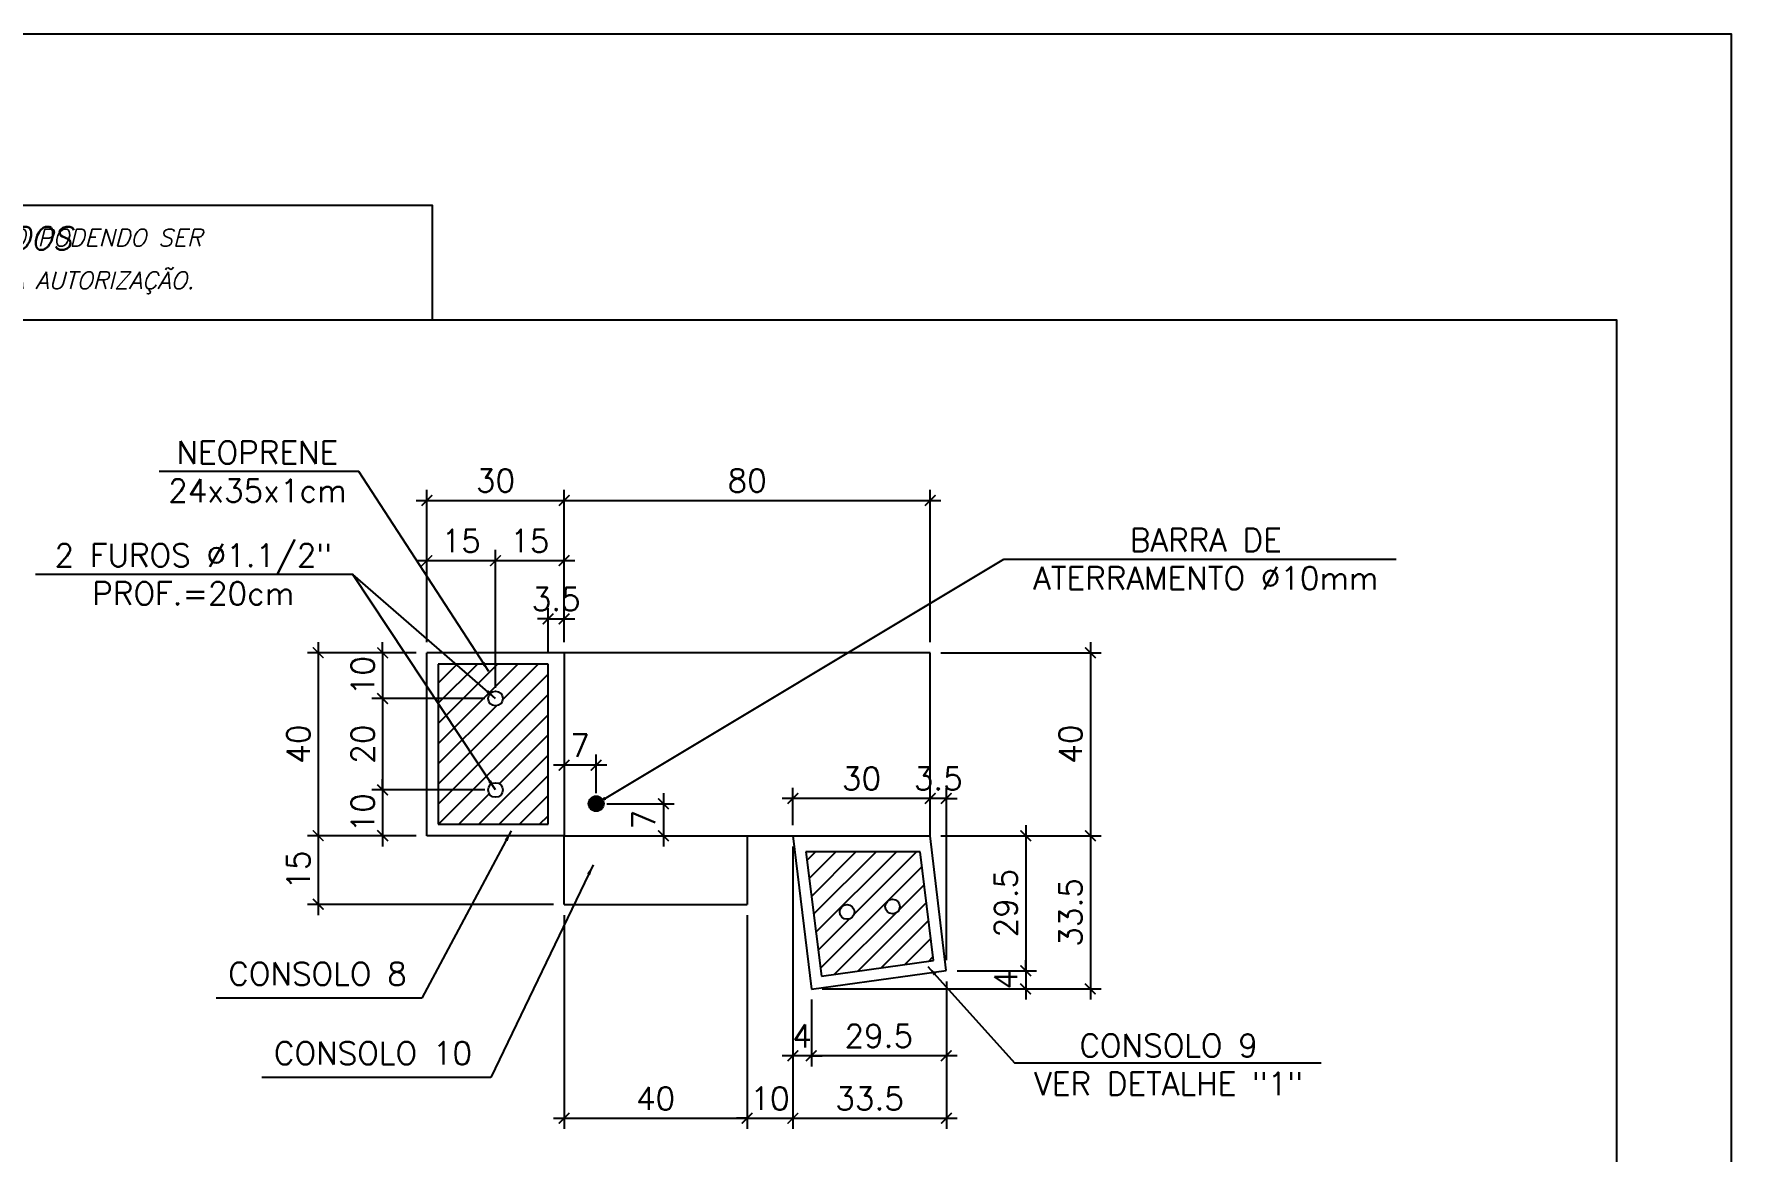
# Model space of a CAD drawing. Header units: centimetres. Extents: x 1658 to 19651, y 8082 to 11444.
# Drawn here: x 5401 to 6513, y 10711 to 11444 of the extents above; entities that cross this region are included whole.
import ezdxf

# ---------------------------------------------------------------- set-up
doc = ezdxf.new("R2010")
doc.units = ezdxf.units.CM
doc.header["$LTSCALE"] = 50
doc.header["$MEASUREMENT"] = 0
doc.header["$PDMODE"] = 67
for name, color, linetype in [('COTAS-PRECON', 1, 'Continuous'), ('FORMATO-PRECON', 2, 'Continuous'), ('HACHURAS-PRECON', 1, 'Continuous'), ('LINHA-01-PRECON', 1, 'Continuous'), ('LINHA-02-PRECON', 2, 'Continuous'), ('LINHA-03-PRECON', 3, 'Continuous'), ('LINHA-04-PRECON', 4, 'Continuous'), ('填充', 7, 'Continuous')]:
    doc.layers.add(name, color=color, linetype=linetype)
doc.styles.add('ROMANS', font='ROMANS.SHX', dxfattribs={"oblique": 15, "height": 3})
doc.styles.get("Standard").update_dxf_attribs({"font": 'romans.shx'})
doc.dimstyles.new('ESC75-25', dxfattribs={"dimscale": 0, "dimtxt": 15, "dimasz": 7, "dimexe": 7, "dimexo": 7, "dimgap": 5.5, "dimtad": 1, "dimdec": 1, "dimlfac": 0.333333, "dimdsep": 46, "dimtxsty": 'Standard', "dimblk": 'ARCHTICK', "dimcen": 0.1, "dimdle": 7, "dimclrd": 256, "dimclre": 256, "dimclrt": 2, "dimadec": 0, "dimazin": 0, "dimtfac": 1, "dimtdec": 1, "dimtix": 1, "dimtmove": 2, "dimatfit": 3, "dimfxl": 1, "dimarcsym": 0})
doc.dimstyles.new('ESC75-75', dxfattribs={"dimscale": 0, "dimtxt": 15, "dimasz": 7, "dimexe": 7, "dimexo": 7, "dimgap": 5.5, "dimtad": 1, "dimdec": 1, "dimdsep": 46, "dimtxsty": 'Standard', "dimblk": 'ARCHTICK', "dimcen": 0.1, "dimdle": 7, "dimclrd": 256, "dimclre": 256, "dimclrt": 2, "dimadec": 0, "dimazin": 0, "dimtfac": 1, "dimtdec": 1, "dimtix": 1, "dimtmove": 2, "dimatfit": 3, "dimfxl": 1, "dimarcsym": 0})
pattern_1 = [(45, (9789.221, 10938.784), (-6.629126, 6.629126), [])]

# ---------------------------------------------------------------- blocks, each defined once
blk = doc.blocks.new('A$C2E607E54')
at = {"layer": 'FORMATO-PRECON', "color": 6}
blk.add_line((1835, 4050), (685, 4050), dxfattribs=at)
at = {"layer": 'FORMATO-PRECON'}
for points in [[(0, 4200), (2970, 4200), (2970, 0), (0, 0)], [(685, 3950), (1835, 3950), (1835, 4050), (685, 4050)]]:
    blk.add_lwpolyline(points, close=True, dxfattribs=at)
at = {"layer": 'FORMATO-PRECON', "color": 6}
blk.add_lwpolyline([(100, 3950), (2870, 3950), (2870, 100), (100, 100)], close=True, dxfattribs=at)
at = {"layer": 'FORMATO-PRECON', "color": 3, "style": 'ROMANS', "oblique": 15}
blk.add_text('PRECON PRÉ-FABRICADOS', height=20, dxfattribs=at).set_placement((1162, 4011.3))
at = {"layer": 'FORMATO-PRECON', "style": 'ROMANS', "oblique": 15}
for s, p in [('ESTE DESENHO É DE PROPRIEDADE DA                            NÃO PODENDO SER', (700.8, 4014.4)), ('COPIADO PARCIAL OU TOTALMENTE, NEM CEDIDO A TERCEIROS SEM A PRÉVIA AUTORIZAÇÃO.', (700.8, 3977))]:
    blk.add_text(s, height=15, dxfattribs=at).set_placement(p)
blk = doc.blocks.new('_ArchTick')
at = {"color": 0, "linetype": 'ByBlock', "const_width": 0.15}
blk.add_lwpolyline([(-0.5, -0.5), (0.5, 0.5)], dxfattribs=at)
blk = doc.blocks.new('*D89')
at = {"layer": 'Defpoints', "color": 0, "transparency": 16777216}
for p in [(5748.3, 11138), (5658.3, 11038.1), (5748.3, 11038.1)]:
    blk.add_point(p, dxfattribs=at)
at = {"layer": 'LINHA-01-PRECON', "lineweight": -2, "transparency": 16777216}
for p, q in [((5651.3, 11138), (5755.3, 11138)), ((5658.3, 11045.1), (5658.3, 11145)), ((5748.3, 11045.1), (5748.3, 11145))]:
    blk.add_line(p, q, dxfattribs=at)
at = {"layer": 'LINHA-01-PRECON', "lineweight": -2, "transparency": 16777216, "xscale": 7, "yscale": 7, "zscale": 7, "rotation": 180}
blk.add_blockref('_ArchTick', (5658.3, 11138), dxfattribs=at)
at = {"layer": 'LINHA-01-PRECON', "lineweight": -2, "transparency": 16777216, "xscale": 7, "yscale": 7, "zscale": 7}
blk.add_blockref('_ArchTick', (5748.3, 11138), dxfattribs=at)
at = {"layer": 'LINHA-01-PRECON', "color": 2, "transparency": 16777216, "insert": (5703.3, 11151), "char_height": 15, "attachment_point": 5}
blk.add_mtext('30', dxfattribs=at)
blk = doc.blocks.new('*D90')
at = {"layer": 'Defpoints', "color": 0, "transparency": 16777216}
for p in [(5988.3, 11138), (5748.3, 11038.1), (5988.3, 11038.1)]:
    blk.add_point(p, dxfattribs=at)
at = {"layer": 'LINHA-01-PRECON', "lineweight": -2, "transparency": 16777216}
for p, q in [((5741.3, 11138), (5995.3, 11138)), ((5748.3, 11045.1), (5748.3, 11145)), ((5988.3, 11045.1), (5988.3, 11145))]:
    blk.add_line(p, q, dxfattribs=at)
at = {"layer": 'LINHA-01-PRECON', "lineweight": -2, "transparency": 16777216, "xscale": 7, "yscale": 7, "zscale": 7, "rotation": 180}
blk.add_blockref('_ArchTick', (5748.3, 11138), dxfattribs=at)
at = {"layer": 'LINHA-01-PRECON', "lineweight": -2, "transparency": 16777216, "xscale": 7, "yscale": 7, "zscale": 7}
blk.add_blockref('_ArchTick', (5988.3, 11138), dxfattribs=at)
at = {"layer": 'LINHA-01-PRECON', "color": 2, "transparency": 16777216, "insert": (5868.3, 11151), "char_height": 15, "attachment_point": 5}
blk.add_mtext('80', dxfattribs=at)
blk = doc.blocks.new('*D91')
at = {"layer": 'Defpoints', "color": 0, "transparency": 16777216}
for p in [(5703.3, 11098.5), (5658.3, 11038.1), (5703.3, 11008.1)]:
    blk.add_point(p, dxfattribs=at)
at = {"layer": 'LINHA-01-PRECON', "lineweight": -2, "transparency": 16777216}
for p, q in [((5658.3, 11045.1), (5658.3, 11105.5)), ((5703.3, 11015.1), (5703.3, 11105.5)), ((5651.3, 11098.5), (5710.3, 11098.5))]:
    blk.add_line(p, q, dxfattribs=at)
at = {"layer": 'LINHA-01-PRECON', "lineweight": -2, "transparency": 16777216, "xscale": 7, "yscale": 7, "zscale": 7, "rotation": 180}
blk.add_blockref('_ArchTick', (5658.3, 11098.5), dxfattribs=at)
at = {"layer": 'LINHA-01-PRECON', "lineweight": -2, "transparency": 16777216, "xscale": 7, "yscale": 7, "zscale": 7}
blk.add_blockref('_ArchTick', (5703.3, 11098.5), dxfattribs=at)
at = {"layer": 'LINHA-01-PRECON', "color": 2, "transparency": 16777216, "insert": (5680.8, 11111.5), "char_height": 15, "attachment_point": 5}
blk.add_mtext('15', dxfattribs=at)
blk = doc.blocks.new('*D92')
at = {"layer": 'Defpoints', "color": 0, "transparency": 16777216}
for p in [(5748.3, 11098.5), (5748.3, 11038.1), (5703.3, 11008.1)]:
    blk.add_point(p, dxfattribs=at)
at = {"layer": 'LINHA-01-PRECON', "lineweight": -2, "transparency": 16777216}
for p, q in [((5703.3, 11015.1), (5703.3, 11105.5)), ((5748.3, 11045.1), (5748.3, 11105.5)), ((5696.3, 11098.5), (5755.3, 11098.5))]:
    blk.add_line(p, q, dxfattribs=at)
at = {"layer": 'LINHA-01-PRECON', "lineweight": -2, "transparency": 16777216, "xscale": 7, "yscale": 7, "zscale": 7, "rotation": 180}
blk.add_blockref('_ArchTick', (5703.3, 11098.5), dxfattribs=at)
at = {"layer": 'LINHA-01-PRECON', "lineweight": -2, "transparency": 16777216, "xscale": 7, "yscale": 7, "zscale": 7}
blk.add_blockref('_ArchTick', (5748.3, 11098.5), dxfattribs=at)
at = {"layer": 'LINHA-01-PRECON', "color": 2, "transparency": 16777216, "insert": (5725.8, 11111.5), "char_height": 15, "attachment_point": 5}
blk.add_mtext('15', dxfattribs=at)
blk = doc.blocks.new('*D93')
at = {"layer": 'Defpoints', "color": 0, "transparency": 16777216}
for p in [(5748.3, 11060.3), (5748.3, 11038.1), (5737.8, 11030.6)]:
    blk.add_point(p, dxfattribs=at)
at = {"layer": 'LINHA-01-PRECON', "lineweight": -2, "transparency": 16777216}
for p, q in [((5737.8, 11060.3), (5730.8, 11060.3)), ((5737.8, 11037.6), (5737.8, 11067.3)), ((5737.8, 11060.3), (5748.3, 11060.3)), ((5748.3, 11045.1), (5748.3, 11067.3)), ((5748.3, 11060.3), (5755.3, 11060.3))]:
    blk.add_line(p, q, dxfattribs=at)
at = {"layer": 'LINHA-01-PRECON', "lineweight": -2, "transparency": 16777216, "xscale": 7, "yscale": 7, "zscale": 7}
blk.add_blockref('_ArchTick', (5737.8, 11060.3), dxfattribs=at)
at = {"layer": 'LINHA-01-PRECON', "lineweight": -2, "transparency": 16777216, "xscale": 7, "yscale": 7, "zscale": 7, "rotation": 180}
blk.add_blockref('_ArchTick', (5748.3, 11060.3), dxfattribs=at)
at = {"layer": 'LINHA-01-PRECON', "color": 2, "transparency": 16777216, "insert": (5743.1, 11073.3), "char_height": 15, "attachment_point": 5}
blk.add_mtext('3.5', dxfattribs=at)
blk = doc.blocks.new('*D94')
at = {"layer": 'Defpoints', "color": 0, "transparency": 16777216}
for p in [(5658.3, 11038.1), (5629.3, 11008.1), (5703.3, 11008.1)]:
    blk.add_point(p, dxfattribs=at)
at = {"layer": 'LINHA-01-PRECON', "lineweight": -2, "transparency": 16777216}
for p, q in [((5651.3, 11038.1), (5622.3, 11038.1)), ((5629.3, 11038.1), (5629.3, 11045.1)), ((5629.3, 11038.1), (5629.3, 11008.1)), ((5696.3, 11008.1), (5622.3, 11008.1)), ((5629.3, 11008.1), (5629.3, 11001.1))]:
    blk.add_line(p, q, dxfattribs=at)
at = {"layer": 'LINHA-01-PRECON', "lineweight": -2, "transparency": 16777216, "xscale": 7, "yscale": 7, "zscale": 7}
for p, rotation in [((5629.3, 11038.1), 270), ((5629.3, 11008.1), 90)]:
    blk.add_blockref('_ArchTick', p, dxfattribs=dict(at, rotation=rotation))
at = {"layer": 'LINHA-01-PRECON', "color": 2, "transparency": 16777216, "insert": (5616.3, 11023.1), "char_height": 15, "attachment_point": 5, "rotation": 90}
blk.add_mtext('10', dxfattribs=at)
blk = doc.blocks.new('*D95')
at = {"layer": 'Defpoints', "color": 0, "transparency": 16777216}
for p in [(5703.3, 11008.1), (5629.3, 10948.1), (5703.3, 10948.1)]:
    blk.add_point(p, dxfattribs=at)
at = {"layer": 'LINHA-01-PRECON', "lineweight": -2, "transparency": 16777216}
for p, q in [((5696.3, 11008.1), (5622.3, 11008.1)), ((5629.3, 11015.1), (5629.3, 10941.1)), ((5696.3, 10948.1), (5622.3, 10948.1))]:
    blk.add_line(p, q, dxfattribs=at)
at = {"layer": 'LINHA-01-PRECON', "lineweight": -2, "transparency": 16777216, "xscale": 7, "yscale": 7, "zscale": 7}
for p, rotation in [((5629.3, 11008.1), 90), ((5629.3, 10948.1), 270)]:
    blk.add_blockref('_ArchTick', p, dxfattribs=dict(at, rotation=rotation))
at = {"layer": 'LINHA-01-PRECON', "color": 2, "transparency": 16777216, "insert": (5616.3, 10978.1), "char_height": 15, "attachment_point": 5, "rotation": 90}
blk.add_mtext('20', dxfattribs=at)
blk = doc.blocks.new('*D96')
at = {"layer": 'Defpoints', "color": 0, "transparency": 16777216}
for p in [(5703.3, 10948.1), (5629.3, 10918.1), (5658.3, 10918.1)]:
    blk.add_point(p, dxfattribs=at)
at = {"layer": 'LINHA-01-PRECON', "lineweight": -2, "transparency": 16777216}
for p, q in [((5629.3, 10948.1), (5629.3, 10955.1)), ((5696.3, 10948.1), (5622.3, 10948.1)), ((5629.3, 10948.1), (5629.3, 10918.1)), ((5651.3, 10918.1), (5622.3, 10918.1)), ((5629.3, 10918.1), (5629.3, 10911.1))]:
    blk.add_line(p, q, dxfattribs=at)
at = {"layer": 'LINHA-01-PRECON', "lineweight": -2, "transparency": 16777216, "xscale": 7, "yscale": 7, "zscale": 7}
for p, rotation in [((5629.3, 10948.1), 270), ((5629.3, 10918.1), 90)]:
    blk.add_blockref('_ArchTick', p, dxfattribs=dict(at, rotation=rotation))
at = {"layer": 'LINHA-01-PRECON', "color": 2, "transparency": 16777216, "insert": (5616.3, 10933.1), "char_height": 15, "attachment_point": 5, "rotation": 90}
blk.add_mtext('10', dxfattribs=at)
blk = doc.blocks.new('*D97')
at = {"layer": 'Defpoints', "color": 0, "transparency": 16777216}
for p in [(5658.3, 11038.1), (5587.1, 10918.1), (5658.3, 10918.1)]:
    blk.add_point(p, dxfattribs=at)
at = {"layer": 'LINHA-01-PRECON', "lineweight": -2, "transparency": 16777216}
for p, q in [((5651.3, 11038.1), (5580.1, 11038.1)), ((5587.1, 11045.1), (5587.1, 10911.1)), ((5651.3, 10918.1), (5580.1, 10918.1))]:
    blk.add_line(p, q, dxfattribs=at)
at = {"layer": 'LINHA-01-PRECON', "lineweight": -2, "transparency": 16777216, "xscale": 7, "yscale": 7, "zscale": 7}
for p, rotation in [((5587.1, 11038.1), 90), ((5587.1, 10918.1), 270)]:
    blk.add_blockref('_ArchTick', p, dxfattribs=dict(at, rotation=rotation))
at = {"layer": 'LINHA-01-PRECON', "color": 2, "transparency": 16777216, "insert": (5574.1, 10978.1), "char_height": 15, "attachment_point": 5, "rotation": 90}
blk.add_mtext('40', dxfattribs=at)
blk = doc.blocks.new('*D98')
at = {"layer": 'Defpoints', "color": 0, "transparency": 16777216}
for p in [(5658.3, 10918.1), (5587.1, 10873.1), (5748.3, 10873.1)]:
    blk.add_point(p, dxfattribs=at)
at = {"layer": 'LINHA-01-PRECON', "lineweight": -2, "transparency": 16777216}
for p, q in [((5651.3, 10918.1), (5580.1, 10918.1)), ((5587.1, 10925.1), (5587.1, 10866.1)), ((5741.3, 10873.1), (5580.1, 10873.1))]:
    blk.add_line(p, q, dxfattribs=at)
at = {"layer": 'LINHA-01-PRECON', "lineweight": -2, "transparency": 16777216, "xscale": 7, "yscale": 7, "zscale": 7}
for p, rotation in [((5587.1, 10918.1), 90), ((5587.1, 10873.1), 270)]:
    blk.add_blockref('_ArchTick', p, dxfattribs=dict(at, rotation=rotation))
at = {"layer": 'LINHA-01-PRECON', "color": 2, "transparency": 16777216, "insert": (5574.1, 10895.6), "char_height": 15, "attachment_point": 5, "rotation": 90}
blk.add_mtext('15', dxfattribs=at)
blk = doc.blocks.new('*D99')
at = {"layer": 'Defpoints', "color": 0, "transparency": 16777216}
for p in [(5748.3, 10873.1), (5868.3, 10873.1), (5868.3, 10732.8)]:
    blk.add_point(p, dxfattribs=at)
at = {"layer": 'LINHA-01-PRECON', "lineweight": -2, "transparency": 16777216}
for p, q in [((5748.3, 10866.1), (5748.3, 10725.8)), ((5868.3, 10866.1), (5868.3, 10725.8)), ((5741.3, 10732.8), (5875.3, 10732.8))]:
    blk.add_line(p, q, dxfattribs=at)
at = {"layer": 'LINHA-01-PRECON', "lineweight": -2, "transparency": 16777216, "xscale": 7, "yscale": 7, "zscale": 7, "rotation": 180}
blk.add_blockref('_ArchTick', (5748.3, 10732.8), dxfattribs=at)
at = {"layer": 'LINHA-01-PRECON', "lineweight": -2, "transparency": 16777216, "xscale": 7, "yscale": 7, "zscale": 7}
blk.add_blockref('_ArchTick', (5868.3, 10732.8), dxfattribs=at)
at = {"layer": 'LINHA-01-PRECON', "color": 2, "transparency": 16777216, "insert": (5808.3, 10745.8), "char_height": 15, "attachment_point": 5}
blk.add_mtext('40', dxfattribs=at)
blk = doc.blocks.new('*D100')
at = {"layer": 'Defpoints', "color": 0, "transparency": 16777216}
for p in [(5988.3, 11038.1), (5988.3, 10918.1), (6093.3, 10918.1)]:
    blk.add_point(p, dxfattribs=at)
at = {"layer": 'LINHA-01-PRECON', "lineweight": -2, "transparency": 16777216}
for p, q in [((5995.3, 11038.1), (6100.3, 11038.1)), ((6093.3, 11045.1), (6093.3, 10911.1)), ((5995.3, 10918.1), (6100.3, 10918.1))]:
    blk.add_line(p, q, dxfattribs=at)
at = {"layer": 'LINHA-01-PRECON', "lineweight": -2, "transparency": 16777216, "xscale": 7, "yscale": 7, "zscale": 7}
for p, rotation in [((6093.3, 11038.1), 90), ((6093.3, 10918.1), 270)]:
    blk.add_blockref('_ArchTick', p, dxfattribs=dict(at, rotation=rotation))
at = {"layer": 'LINHA-01-PRECON', "color": 2, "transparency": 16777216, "insert": (6080.3, 10978.1), "char_height": 15, "attachment_point": 5, "rotation": 90}
blk.add_mtext('40', dxfattribs=at)
blk = doc.blocks.new('*D101')
at = {"layer": 'Defpoints', "color": 0, "transparency": 16777216}
for p in [(5988.3, 10918.1), (5910.4, 10817.6), (6093.3, 10817.6)]:
    blk.add_point(p, dxfattribs=at)
at = {"layer": 'LINHA-01-PRECON', "lineweight": -2, "transparency": 16777216}
for p, q in [((5995.3, 10918.1), (6100.3, 10918.1)), ((6093.3, 10925.1), (6093.3, 10810.6)), ((5917.4, 10817.6), (6100.3, 10817.6))]:
    blk.add_line(p, q, dxfattribs=at)
at = {"layer": 'LINHA-01-PRECON', "lineweight": -2, "transparency": 16777216, "xscale": 7, "yscale": 7, "zscale": 7}
for p, rotation in [((6093.3, 10918.1), 90), ((6093.3, 10817.6), 270)]:
    blk.add_blockref('_ArchTick', p, dxfattribs=dict(at, rotation=rotation))
at = {"layer": 'LINHA-01-PRECON', "color": 2, "transparency": 16777216, "insert": (6080.3, 10867.8), "char_height": 15, "attachment_point": 5, "rotation": 90}
blk.add_mtext('33.5', dxfattribs=at)
blk = doc.blocks.new('*D102')
at = {"layer": 'Defpoints', "color": 0, "transparency": 16777216}
for p in [(5988.3, 10918.1), (5998.9, 10829.6), (6050.9, 10829.6)]:
    blk.add_point(p, dxfattribs=at)
at = {"layer": 'LINHA-01-PRECON', "lineweight": -2, "transparency": 16777216}
for p, q in [((5995.3, 10918.1), (6057.9, 10918.1)), ((6050.9, 10925.1), (6050.9, 10822.6)), ((6005.9, 10829.6), (6057.9, 10829.6))]:
    blk.add_line(p, q, dxfattribs=at)
at = {"layer": 'LINHA-01-PRECON', "lineweight": -2, "transparency": 16777216, "xscale": 7, "yscale": 7, "zscale": 7}
for p, rotation in [((6050.9, 10918.1), 90), ((6050.9, 10829.6), 270)]:
    blk.add_blockref('_ArchTick', p, dxfattribs=dict(at, rotation=rotation))
at = {"layer": 'LINHA-01-PRECON', "color": 2, "transparency": 16777216, "insert": (6037.9, 10873.9), "char_height": 15, "attachment_point": 5, "rotation": 90}
blk.add_mtext('29.5', dxfattribs=at)
blk = doc.blocks.new('*D103')
at = {"layer": 'Defpoints', "color": 0, "transparency": 16777216}
for p in [(5998.9, 10829.6), (5910.4, 10817.6), (6050.9, 10817.6)]:
    blk.add_point(p, dxfattribs=at)
at = {"layer": 'LINHA-01-PRECON', "lineweight": -2, "transparency": 16777216}
for p, q in [((6005.9, 10829.6), (6057.9, 10829.6)), ((6050.9, 10829.6), (6050.9, 10836.6)), ((6050.9, 10829.6), (6050.9, 10817.6)), ((5917.4, 10817.6), (6057.9, 10817.6)), ((6050.9, 10817.6), (6050.9, 10810.6))]:
    blk.add_line(p, q, dxfattribs=at)
at = {"layer": 'LINHA-01-PRECON', "lineweight": -2, "transparency": 16777216, "xscale": 7, "yscale": 7, "zscale": 7}
for p, rotation in [((6050.9, 10829.6), 270), ((6050.9, 10817.6), 90)]:
    blk.add_blockref('_ArchTick', p, dxfattribs=dict(at, rotation=rotation))
at = {"layer": 'LINHA-01-PRECON', "color": 2, "transparency": 16777216, "insert": (6037.9, 10823.6), "char_height": 15, "attachment_point": 5, "rotation": 90}
blk.add_mtext('4', dxfattribs=at)
blk = doc.blocks.new('*D104')
at = {"layer": 'Defpoints', "color": 0, "transparency": 16777216}
for p in [(5988.3, 10942.6), (5988.3, 10942.6), (5998.9, 10829.6)]:
    blk.add_point(p, dxfattribs=at)
at = {"layer": 'LINHA-01-PRECON', "lineweight": -2, "transparency": 16777216}
for p, q in [((5998.9, 10836.6), (5998.9, 10949.6)), ((5988.3, 10942.6), (5981.3, 10942.6)), ((5998.9, 10942.6), (5988.3, 10942.6)), ((5998.9, 10942.6), (6005.9, 10942.6))]:
    blk.add_line(p, q, dxfattribs=at)
at = {"layer": 'LINHA-01-PRECON', "lineweight": -2, "transparency": 16777216, "xscale": 7, "yscale": 7, "zscale": 7}
blk.add_blockref('_ArchTick', (5988.3, 10942.6), dxfattribs=at)
at = {"layer": 'LINHA-01-PRECON', "lineweight": -2, "transparency": 16777216, "xscale": 7, "yscale": 7, "zscale": 7, "rotation": 180}
blk.add_blockref('_ArchTick', (5998.9, 10942.6), dxfattribs=at)
at = {"layer": 'LINHA-01-PRECON', "color": 2, "transparency": 16777216, "insert": (5993.6, 10955.6), "char_height": 15, "attachment_point": 5}
blk.add_mtext('3.5', dxfattribs=at)
blk = doc.blocks.new('*D105')
at = {"layer": 'Defpoints', "color": 0, "transparency": 16777216}
for p in [(5998.9, 10829.6), (5910.4, 10817.6), (5910.4, 10773.8)]:
    blk.add_point(p, dxfattribs=at)
at = {"layer": 'LINHA-01-PRECON', "lineweight": -2, "transparency": 16777216}
for p, q in [((5998.9, 10822.6), (5998.9, 10766.8)), ((5910.4, 10810.6), (5910.4, 10766.8)), ((6005.9, 10773.8), (5903.4, 10773.8))]:
    blk.add_line(p, q, dxfattribs=at)
at = {"layer": 'LINHA-01-PRECON', "lineweight": -2, "transparency": 16777216, "xscale": 7, "yscale": 7, "zscale": 7, "rotation": 180}
blk.add_blockref('_ArchTick', (5910.4, 10773.8), dxfattribs=at)
at = {"layer": 'LINHA-01-PRECON', "lineweight": -2, "transparency": 16777216, "xscale": 7, "yscale": 7, "zscale": 7}
blk.add_blockref('_ArchTick', (5998.9, 10773.8), dxfattribs=at)
at = {"layer": 'LINHA-01-PRECON', "color": 2, "transparency": 16777216, "insert": (5954.6, 10786.8), "char_height": 15, "attachment_point": 5}
blk.add_mtext('29.5', dxfattribs=at)
blk = doc.blocks.new('*D106')
at = {"layer": 'Defpoints', "color": 0, "transparency": 16777216}
for p in [(5898.3, 10918.1), (5910.4, 10817.6), (5898.3, 10773.8)]:
    blk.add_point(p, dxfattribs=at)
at = {"layer": 'LINHA-01-PRECON', "lineweight": -2, "transparency": 16777216}
for p, q in [((5898.3, 10911.1), (5898.3, 10766.8)), ((5910.4, 10810.6), (5910.4, 10766.8)), ((5898.3, 10773.8), (5891.3, 10773.8)), ((5910.4, 10773.8), (5898.3, 10773.8)), ((5910.4, 10773.8), (5917.4, 10773.8))]:
    blk.add_line(p, q, dxfattribs=at)
at = {"layer": 'LINHA-01-PRECON', "lineweight": -2, "transparency": 16777216, "xscale": 7, "yscale": 7, "zscale": 7}
blk.add_blockref('_ArchTick', (5898.3, 10773.8), dxfattribs=at)
at = {"layer": 'LINHA-01-PRECON', "lineweight": -2, "transparency": 16777216, "xscale": 7, "yscale": 7, "zscale": 7, "rotation": 180}
blk.add_blockref('_ArchTick', (5910.4, 10773.8), dxfattribs=at)
at = {"layer": 'LINHA-01-PRECON', "color": 2, "transparency": 16777216, "insert": (5904.3, 10786.8), "char_height": 15, "attachment_point": 5}
blk.add_mtext('4', dxfattribs=at)
blk = doc.blocks.new('*D107')
at = {"layer": 'Defpoints', "color": 0, "transparency": 16777216}
for p in [(5898.3, 10918.1), (5998.9, 10829.6), (5998.9, 10732.8)]:
    blk.add_point(p, dxfattribs=at)
at = {"layer": 'LINHA-01-PRECON', "lineweight": -2, "transparency": 16777216}
for p, q in [((5898.3, 10911.1), (5898.3, 10725.8)), ((5998.9, 10822.6), (5998.9, 10725.8)), ((5891.3, 10732.8), (6005.9, 10732.8))]:
    blk.add_line(p, q, dxfattribs=at)
at = {"layer": 'LINHA-01-PRECON', "lineweight": -2, "transparency": 16777216, "xscale": 7, "yscale": 7, "zscale": 7, "rotation": 180}
blk.add_blockref('_ArchTick', (5898.3, 10732.8), dxfattribs=at)
at = {"layer": 'LINHA-01-PRECON', "lineweight": -2, "transparency": 16777216, "xscale": 7, "yscale": 7, "zscale": 7}
blk.add_blockref('_ArchTick', (5998.9, 10732.8), dxfattribs=at)
at = {"layer": 'LINHA-01-PRECON', "color": 2, "transparency": 16777216, "insert": (5948.6, 10745.8), "char_height": 15, "attachment_point": 5}
blk.add_mtext('33.5', dxfattribs=at)
blk = doc.blocks.new('*D108')
at = {"layer": 'Defpoints', "color": 0, "transparency": 16777216}
for p in [(5898.3, 10918.1), (5868.3, 10873.1), (5898.3, 10732.8)]:
    blk.add_point(p, dxfattribs=at)
at = {"layer": 'LINHA-01-PRECON', "lineweight": -2, "transparency": 16777216}
for p, q in [((5898.3, 10911.1), (5898.3, 10725.8)), ((5868.3, 10866.1), (5868.3, 10725.8)), ((5868.3, 10732.8), (5861.3, 10732.8)), ((5868.3, 10732.8), (5898.3, 10732.8)), ((5898.3, 10732.8), (5905.3, 10732.8))]:
    blk.add_line(p, q, dxfattribs=at)
at = {"layer": 'LINHA-01-PRECON', "lineweight": -2, "transparency": 16777216, "xscale": 7, "yscale": 7, "zscale": 7}
blk.add_blockref('_ArchTick', (5868.3, 10732.8), dxfattribs=at)
at = {"layer": 'LINHA-01-PRECON', "lineweight": -2, "transparency": 16777216, "xscale": 7, "yscale": 7, "zscale": 7, "rotation": 180}
blk.add_blockref('_ArchTick', (5898.3, 10732.8), dxfattribs=at)
at = {"layer": 'LINHA-01-PRECON', "color": 2, "transparency": 16777216, "insert": (5883.3, 10745.8), "char_height": 15, "attachment_point": 5}
blk.add_mtext('10', dxfattribs=at)
blk = doc.blocks.new('*D157')
at = {"layer": 'Defpoints', "color": 0, "transparency": 16777216}
for p in [(5748.3, 10964.3), (5748.3, 10964.3), (5769.3, 10939.1)]:
    blk.add_point(p, dxfattribs=at)
at = {"layer": 'LINHA-01-PRECON', "lineweight": -2, "transparency": 16777216}
for p, q in [((5769.3, 10946.1), (5769.3, 10971.3)), ((5776.3, 10964.3), (5741.3, 10964.3))]:
    blk.add_line(p, q, dxfattribs=at)
at = {"layer": 'LINHA-01-PRECON', "lineweight": -2, "transparency": 16777216, "xscale": 7, "yscale": 7, "zscale": 7, "rotation": 180}
blk.add_blockref('_ArchTick', (5748.3, 10964.3), dxfattribs=at)
at = {"layer": 'LINHA-01-PRECON', "lineweight": -2, "transparency": 16777216, "xscale": 7, "yscale": 7, "zscale": 7}
blk.add_blockref('_ArchTick', (5769.3, 10964.3), dxfattribs=at)
at = {"layer": 'LINHA-01-PRECON', "color": 2, "transparency": 16777216, "insert": (5758.8, 10977.3), "char_height": 15, "attachment_point": 5}
blk.add_mtext('7', dxfattribs=at)
blk = doc.blocks.new('*D158')
at = {"layer": 'Defpoints', "color": 0, "transparency": 16777216}
for p in [(5769.3, 10939.1), (5813.4, 10918.1), (5813.4, 10918.1)]:
    blk.add_point(p, dxfattribs=at)
at = {"layer": 'LINHA-01-PRECON', "lineweight": -2, "transparency": 16777216}
for p, q in [((5776.3, 10939.1), (5820.4, 10939.1)), ((5813.4, 10946.1), (5813.4, 10911.1))]:
    blk.add_line(p, q, dxfattribs=at)
at = {"layer": 'LINHA-01-PRECON', "lineweight": -2, "transparency": 16777216, "xscale": 7, "yscale": 7, "zscale": 7}
for p, rotation in [((5813.4, 10939.1), 90), ((5813.4, 10918.1), 270)]:
    blk.add_blockref('_ArchTick', p, dxfattribs=dict(at, rotation=rotation))
at = {"layer": 'LINHA-01-PRECON', "color": 2, "transparency": 16777216, "insert": (5800.4, 10928.6), "char_height": 15, "attachment_point": 5, "rotation": 90}
blk.add_mtext('7', dxfattribs=at)
blk = doc.blocks.new('*D208')
at = {"layer": 'Defpoints', "color": 0, "transparency": 16777216}
for p in [(5898.3, 10942.6), (5898.3, 10918.1), (5988.3, 10918.1)]:
    blk.add_point(p, dxfattribs=at)
at = {"layer": 'LINHA-01-PRECON', "lineweight": -2, "transparency": 16777216}
for p, q in [((5898.3, 10925.1), (5898.3, 10949.6)), ((5988.3, 10925.1), (5988.3, 10949.6)), ((5995.3, 10942.6), (5891.3, 10942.6))]:
    blk.add_line(p, q, dxfattribs=at)
at = {"layer": 'LINHA-01-PRECON', "lineweight": -2, "transparency": 16777216, "xscale": 7, "yscale": 7, "zscale": 7, "rotation": 180}
blk.add_blockref('_ArchTick', (5898.3, 10942.6), dxfattribs=at)
at = {"layer": 'LINHA-01-PRECON', "lineweight": -2, "transparency": 16777216, "xscale": 7, "yscale": 7, "zscale": 7}
blk.add_blockref('_ArchTick', (5988.3, 10942.6), dxfattribs=at)
at = {"layer": 'LINHA-01-PRECON', "color": 2, "transparency": 16777216, "insert": (5943.3, 10955.6), "char_height": 15, "attachment_point": 5}
blk.add_mtext('30', dxfattribs=at)

msp = doc.modelspace()

# ---------------------------------------------------------------- hatches: boundary and pattern name
at = {"layer": 'LINHA-04-PRECON'}
h = msp.add_hatch(color=256, dxfattribs=at)
h.dxf.hatch_style = 1
edge = h.paths.add_edge_path()
edge.add_arc((5769.32, 10939.1), 4.95, 0, 360)
at = {"layer": '填充'}
h = msp.add_hatch(dxfattribs=at)
h.set_pattern_fill('ANSI31', color=1, scale=75)
h.set_pattern_definition(pattern_1)
h.paths.add_polyline_path([(5737.82, 11030.6), (5665.82, 11030.6), (5665.82, 10925.6), (5737.82, 10925.6)])
h.paths.add_polyline_path([(5698.52, 11008.1, -1), (5708.12, 11008.1, -1)], flags=16)
h.paths.add_polyline_path([(5708.12, 10948.1, -1), (5698.52, 10948.1, -1)], flags=16)
h = msp.add_hatch(dxfattribs=at)
h.set_pattern_fill('ANSI31', color=1, scale=75)
h.set_pattern_definition(pattern_1)
h.paths.add_polyline_path([(5906.73, 10907.6), (5916.97, 10825.89), (5990.55, 10836.19), (5981.65, 10907.6)])
h.paths.add_polyline_path([(5938.61, 10868.13, -1), (5929.01, 10868.13, -1)], flags=16)
h.paths.add_polyline_path([(5968.4, 10871.65, -1), (5958.8, 10871.65, -1)], flags=16)

# ---------------------------------------------------------------- linework, layer by layer
at = {"layer": 'LINHA-02-PRECON'}
for p, q in [((5748.32, 11038.1), (5658.32, 11038.1)), ((5658.32, 10918.1), (5658.32, 11038.1)), ((5665.82, 11030.6), (5665.82, 10925.6)), ((5737.82, 11030.6), (5665.82, 11030.6)), ((5737.82, 10925.6), (5737.82, 11030.6)), ((5748.32, 10918.1), (5658.32, 10918.1)), ((5665.82, 10925.6), (5737.82, 10925.6)), ((5748.32, 10873.1), (5748.32, 10918.1)), ((5868.32, 10918.1), (5868.32, 10873.1)), ((5898.29, 10918.1), (5910.4, 10817.56)), ((5998.88, 10829.62), (5988.32, 10918.1)), ((5906.73, 10907.6), (5916.97, 10825.89)), ((5981.65, 10907.6), (5906.73, 10907.6)), ((5990.55, 10836.19), (5981.65, 10907.6)), ((5748.32, 10873.1), (5868.32, 10873.1)), ((5910.4, 10817.56), (5998.88, 10829.62)), ((5916.97, 10825.89), (5990.55, 10836.19))]:
    msp.add_line(p, q, dxfattribs=at)
for centre in [(5703.32, 11008.1), (5703.32, 10948.1), (5933.81, 10868.13), (5963.6, 10871.65)]:
    msp.add_circle(centre, 4.8, dxfattribs=at)
at = {"layer": 'LINHA-03-PRECON'}
for p, q in [((5748.32, 11038.1), (5748.32, 10918.1)), ((5988.32, 11038.1), (5748.32, 11038.1)), ((5988.32, 10918.1), (5988.32, 11038.1)), ((5748.32, 10918.1), (5988.32, 10918.1))]:
    msp.add_line(p, q, dxfattribs=at)
at = {"layer": 'LINHA-04-PRECON'}
msp.add_circle((5769.32, 10939.1), 4.95, dxfattribs=at)

# ---------------------------------------------------------------- block references
at = {"layer": 'HACHURAS-PRECON', "xscale": 0.7499999999999996, "yscale": 0.7499999999999996, "zscale": 0.7499999999999996}
msp.add_blockref('A$C2E607E54', (4285.86, 8293.94), dxfattribs=at)

# ---------------------------------------------------------------- texts
at = {"layer": 'COTAS-PRECON', "color": 2, "char_height": 15, "attachment_point": 5}
for s, insert in [('\\A1;NEOPRENE\\P24x35x1cm', (5547.2, 11156.92)), ('BARRA DE\\PATERRAMENTO %%C10mm', (6169.02, 11099.56)), ('\\A1;2 FUROS %%C1.1/2"\\PPROF.=20cm', (5505.19, 11089.51)), ('\\A1;CONSOLO 8', (5586.64, 10827.53, 0.02)), ('\\A1;CONSOLO 10', (5622.99, 10775.51, 0.02)), ('\\A1;CONSOLO 9\\P{\\C4;VER DETALHE "1"}', (6144.64, 10767.99, 0.02))]:
    msp.add_mtext(s, dxfattribs=dict(at, insert=insert))

# ---------------------------------------------------------------- dimensions: what is measured, and where the dimension line sits
at = {"layer": 'LINHA-01-PRECON'}
for base, p1, p2, picture, middle in [((5748.32, 11138.01), (5658.32, 11038.1), (5748.32, 11038.1), '*D89', (5703.32, 11151.01)), ((5988.32, 11138.01), (5748.32, 11038.1), (5988.32, 11038.1), '*D90', (5868.32, 11151.01)), ((5703.32, 11098.48), (5658.32, 11038.1), (5703.32, 11008.1), '*D91', (5680.82, 11111.48)), ((5748.32, 11098.48), (5703.32, 11008.1), (5748.32, 11038.1), '*D92', (5725.82, 11111.48)), ((5748.32, 11060.3), (5737.82, 11030.6), (5748.32, 11038.1), '*D93', (5743.07, 11073.3)), ((5748.32, 10964.34), (5769.32, 10939.1), (5748.32, 10964.34), '*D157', (5758.82, 10977.34)), ((5898.29, 10942.56), (5988.32, 10918.1), (5898.29, 10918.1), '*D208', (5943.3, 10955.56)), ((5988.32, 10942.56), (5998.88, 10829.62), (5988.32, 10942.56), '*D104', (5993.6, 10955.56)), ((5898.29, 10732.82), (5868.32, 10873.1), (5898.29, 10918.1), '*D108', (5883.3, 10745.82)), ((5898.29, 10773.8), (5910.4, 10817.56), (5898.29, 10918.1), '*D106', (5904.35, 10786.8)), ((5998.88, 10732.82), (5898.29, 10918.1), (5998.88, 10829.62), '*D107', (5948.59, 10745.82)), ((5868.32, 10732.82), (5748.32, 10873.1), (5868.32, 10873.1), '*D99', (5808.32, 10745.82)), ((5910.4, 10773.8), (5998.88, 10829.62), (5910.4, 10817.56), '*D105', (5954.64, 10786.8))]:
    dim = msp.add_linear_dim(base=base, p1=p1, p2=p2, dimstyle='ESC75-25', override={"dimscale": 1}, dxfattribs=at)
    dim.commit()
    dim.dimension.update_dxf_attribs({"geometry": picture, "text_midpoint": middle})
for base, p1, p2, picture, middle in [((5587.05, 10918.1), (5658.32, 11038.1), (5658.32, 10918.1), '*D97', (5574.05, 10978.1)), ((5629.29, 11008.1), (5658.32, 11038.1), (5703.32, 11008.1), '*D94', (5616.29, 11023.1)), ((6093.25, 10918.1), (5988.32, 11038.1), (5988.32, 10918.1), '*D100', (6080.25, 10978.1)), ((5629.29, 10948.1), (5703.32, 11008.1), (5703.32, 10948.1), '*D95', (5616.29, 10978.1)), ((5629.29, 10918.1), (5703.32, 10948.1), (5658.32, 10918.1), '*D96', (5616.29, 10933.1)), ((5813.39, 10918.1), (5769.32, 10939.1), (5813.39, 10918.1), '*D158', (5800.39, 10928.6)), ((5587.05, 10873.1), (5658.32, 10918.1), (5748.32, 10873.1), '*D98', (5574.05, 10895.6)), ((6093.25, 10817.56), (5988.32, 10918.1), (5910.4, 10817.56), '*D101', (6080.25, 10867.83)), ((6050.94, 10829.62), (5988.32, 10918.1), (5998.88, 10829.62), '*D102', (6037.94, 10873.86)), ((6050.94, 10817.56), (5998.88, 10829.62), (5910.4, 10817.56), '*D103', (6037.94, 10823.59))]:
    dim = msp.add_linear_dim(base=base, p1=p1, p2=p2, angle=90, dimstyle='ESC75-25', override={"dimscale": 1}, dxfattribs=at)
    dim.commit()
    dim.dimension.update_dxf_attribs({"geometry": picture, "text_midpoint": middle})

# ---------------------------------------------------------------- leaders
at = {"layer": 'COTAS-PRECON'}
for points in [[(5698.9, 11025.71), (5613.64, 11156.92), (5482.89, 11156.92)], [(5769.32, 10939.1), (6036.68, 11099.56), (6293.84, 11099.56)], [(5703.32, 10948.1), (5609.72, 11089.51), (5401.83, 11089.51)], [(5713.62, 10921.25), (5655.1, 10811.54), (5520.23, 10811.54)], [(5767.42, 10899.12), (5700.26, 10759.53), (5550.07, 10759.53)], [(5986.78, 10832.38), (6043.62, 10769.13), (6244.67, 10769.13)]]:
    msp.add_leader(points, dimstyle='ESC75-75', override={"dimscale": 1}, dxfattribs=at)
at = {"layer": 'LINHA-01-PRECON'}
msp.add_leader([(5703.32, 11008.1), (5609.72, 11089.51)], dimstyle='ESC75-25', override={"dimscale": 1}, dxfattribs=at)

doc.saveas('drawing.dxf')
